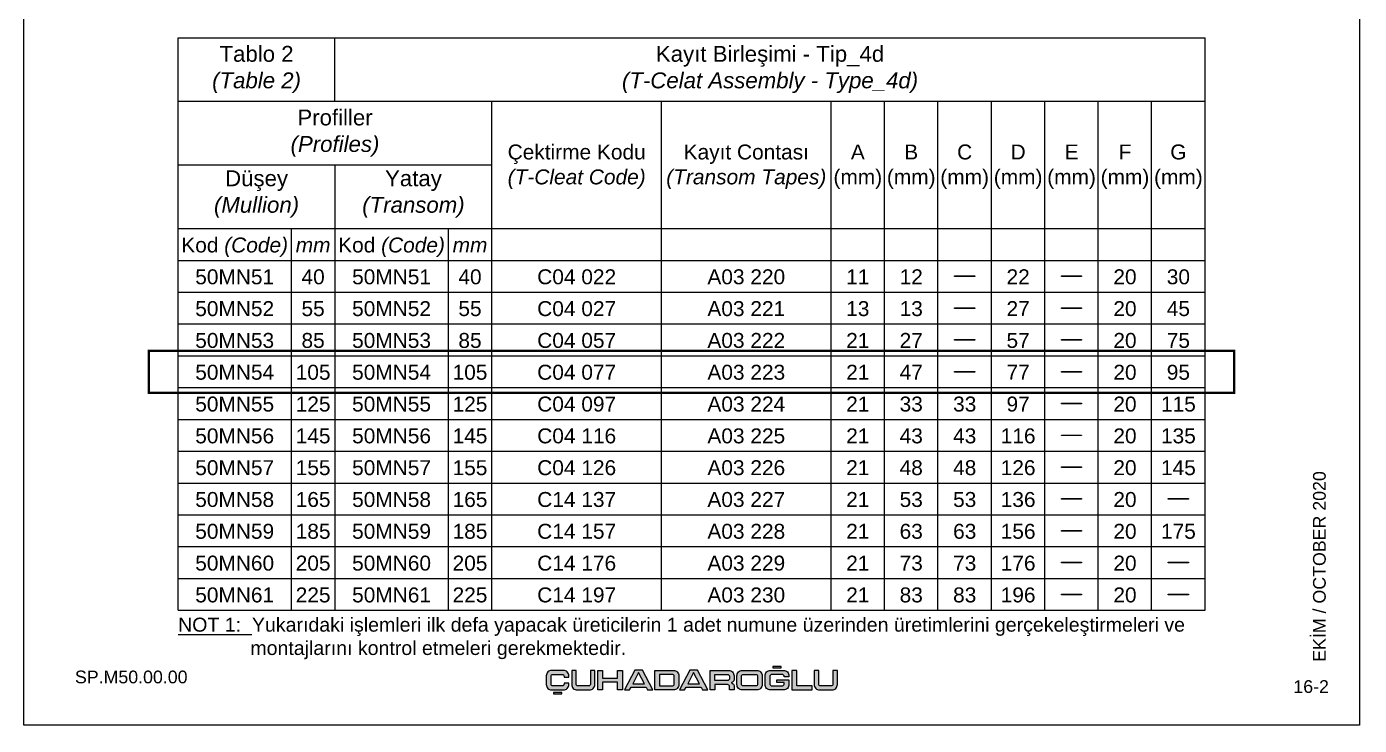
# Model space of a CAD drawing. Header units: millimetres. Extents: x 226 to 1066, y 456 to 1447.
# Drawn here: x 436.2 to 645.7, y 1150 to 1259.9 of the extents above; entities that cross this region are included whole.
import ezdxf

# ---------------------------------------------------------------- set-up
doc = ezdxf.new("R2010")
doc.units = ezdxf.units.MM
for name, color, linetype in [('ANTET', 140, 'Continuous'), ('nokta', 140, 'Continuous'), ('yazı_numara_k', 11, 'Continuous')]:
    doc.layers.add(name, color=color, linetype=linetype)
doc.styles.get("Standard").update_dxf_attribs({"font": 'arial.ttf'})

# ---------------------------------------------------------------- blocks, each defined once
blk = doc.blocks.new('TABLO - KM1')
at = {"color": 0}
for p, q in [((-283.74, 1797.96), (-122.25, 1797.96)), ((-283.74, 1707.96), (-283.74, 1797.96)), ((-259.07, 1787.96), (-259.07, 1797.96)), ((-122.25, 1707.96), (-122.25, 1797.96)), ((-283.74, 1787.96), (-122.25, 1787.96)), ((-234.4, 1707.96), (-234.4, 1787.96)), ((-207.73, 1707.96), (-207.73, 1787.96)), ((-181.06, 1707.96), (-181.06, 1787.96)), ((-172.66, 1707.96), (-172.66, 1787.96)), ((-164.26, 1707.96), (-164.26, 1787.96)), ((-155.85, 1707.96), (-155.85, 1787.96)), ((-147.45, 1707.96), (-147.45, 1787.96)), ((-139.05, 1707.96), (-139.05, 1787.96)), ((-130.65, 1707.96), (-130.65, 1787.96)), ((-283.74, 1777.96), (-234.4, 1777.96)), ((-259.07, 1777.96), (-259.07, 1707.96)), ((-283.74, 1767.96), (-122.25, 1767.96)), ((-265.95, 1767.96), (-265.95, 1707.96)), ((-241.28, 1767.96), (-241.28, 1707.96)), ((-283.74, 1762.96), (-122.25, 1762.96)), ((-283.74, 1757.96), (-122.25, 1757.96)), ((-283.74, 1757.96), (-122.25, 1757.96)), ((-283.74, 1752.96), (-122.25, 1752.96)), ((-283.74, 1752.96), (-122.25, 1752.96)), ((-283.74, 1747.96), (-122.25, 1747.96)), ((-283.74, 1747.96), (-122.25, 1747.96)), ((-283.74, 1742.96), (-122.25, 1742.96)), ((-283.74, 1742.96), (-122.25, 1742.96)), ((-283.74, 1737.96), (-122.25, 1737.96)), ((-283.74, 1737.96), (-122.25, 1737.96)), ((-283.74, 1732.96), (-122.25, 1732.96)), ((-283.74, 1732.96), (-122.25, 1732.96)), ((-283.74, 1727.96), (-122.25, 1727.96)), ((-283.74, 1727.96), (-122.25, 1727.96)), ((-283.74, 1722.96), (-122.25, 1722.96)), ((-283.74, 1722.96), (-122.25, 1722.96)), ((-283.74, 1717.96), (-122.25, 1717.96)), ((-283.74, 1717.96), (-122.25, 1717.96)), ((-283.74, 1712.96), (-122.25, 1712.96)), ((-283.74, 1712.96), (-122.25, 1712.96)), ((-283.74, 1707.96), (-122.25, 1707.96)), ((-283.74, 1707.96), (-122.25, 1707.96))]:
    blk.add_line(p, q, dxfattribs=at)
at = {"layer": 'yazı_numara_k', "color": 0, "attachment_point": 1}
for s, insert, char_height, width in [('{\\pxqc,t2.646;Profiller\\P\\fArial|b0|i1|c0|p0;(Profiles)}', (-283.74, 1786.67), 2.5, 49.3422), ('{\\pxqc,t2.81489;Çektirme Kodu\\P\\fArial|b0|i1|c0|p0;(T-Cleat Code)}', (-234.4, 1781.17), 2.35, 26.6711), ('{\\pxqc,t2.81489;Kayıt Contası\\P\\fArial|b0|i1|c0|p0;(Transom Tapes)}', (-207.73, 1781.17), 2.35, 26.6711), ('{\\pxqc,t2.81489;A\\P(mm)}', (-181.06, 1781.17), 2.35, 8.402), ('{\\pxqc,t2.81489;B\\P(mm)}', (-172.66, 1781.17), 2.35, 8.402), ('{\\pxqc,t2.81489;C\\P(mm)}', (-164.26, 1781.17), 2.35, 8.402), ('{\\pxqc,t2.81489;D\\P(mm)}', (-155.85, 1781.17), 2.35, 8.402), ('{\\pxqc,t2.81489;E\\P(mm)}', (-147.45, 1781.17), 2.35, 8.402), ('{\\pxqc,t2.81489;F\\P(mm)}', (-139.05, 1781.17), 2.35, 8.402), ('{\\pxqc,t2.81489;G\\P(mm)}', (-130.65, 1781.17), 2.35, 8.402), ('{\\pxqc,t2.646;Düşey\\P\\fArial|b0|i1|c0|p0;(Mullion)}', (-283.74, 1777.11), 2.5, 24.6711), ('{\\pxqc,t2.646;Yatay\\P\\fArial|b0|i1|c0|p0;(Transom)}', (-259.07, 1777.11), 2.5, 24.6711), ('{\\pxqc,t2.81489;Kod \\fArial|b0|i1|c0|p0;(Code)}', (-283.74, 1766.55), 2.35, 17.7925), ('{\\pxqc,t2.81489;Kod \\fArial|b0|i1|c0|p0;(Code)}', (-259.07, 1766.55), 2.35, 17.7925), ('{\\pxqc,t2.81489;\\fArial|b0|i1|c0|p0;mm}', (-265.95, 1766.55), 2.35, 6.8786), ('{\\pxqc,t2.81489;\\fArial|b0|i1|c0|p0;mm}', (-241.28, 1766.55), 2.35, 6.8786)]:
    blk.add_mtext(s, dxfattribs=dict(at, insert=insert, char_height=char_height, width=width))
blk = doc.blocks.new('NOT1A')
at = {"layer": 'nokta', "color": 0, "insert": (24.25, 1931.48), "char_height": 2.2, "width": 182.2788, "attachment_point": 1}
blk.add_mtext('{\\fArial|b0|i0|c162|p18;\\LNOT 1:\\l  Yukarıdaki işlemleri ilk defa yapacak üreticilerin 1 adet numune üzerinden üretimlerini gerçekeleştirmeleri ve \\P^I   montajlarını kontrol etmeleri gerekmektedir.}', dxfattribs=at)
blk = doc.blocks.new('ÇUHADAROĞLU')
at = {"layer": 'ANTET'}
h = blk.add_hatch(color=7, dxfattribs=at)
h.paths.add_polyline_path([(159.1, 19.64, -0.414214), (159.42, 19.96), (160.84, 19.96, -0.414214), (161.16, 19.64), (161.16, 19.54), (161.9, 19.54), (161.9, 19.73, 0.414214), (161.05, 20.59), (159.21, 20.59, 0.414214), (158.36, 19.73), (158.36, 18.36, 0.414214), (159.21, 17.51), (161.05, 17.51, 0.414214), (161.9, 18.36), (161.9, 18.55), (161.16, 18.55), (161.16, 18.46, -0.414214), (160.84, 18.13), (159.42, 18.13, -0.414214), (159.1, 18.46)])
h.paths.add_polyline_path([(159.48, 17.12), (159.48, 16.9), (160.78, 16.9), (160.78, 17.12)])
h.paths.add_polyline_path([(165.15, 17.51, 0.414214), (166, 18.36), (166, 20.59), (165.29, 20.59), (165.29, 18.39, -0.414214), (165.03, 18.13), (163.32, 18.13, -0.414214), (163.06, 18.39), (163.06, 20.59), (162.35, 20.59), (162.35, 18.36, 0.414214), (163.2, 17.51)])
h.paths.add_polyline_path([(167.19, 18.73), (169.58, 18.73), (169.58, 17.51), (170.32, 17.51), (170.32, 20.59), (169.58, 20.59), (169.58, 19.36), (167.19, 19.36), (167.19, 20.59), (166.45, 20.59), (166.45, 17.51), (167.19, 17.51)])
h.paths.add_polyline_path([(170.66, 17.51), (171.46, 17.51), (171.69, 17.95), (174.05, 17.95), (174.29, 17.51), (175.09, 17.51), (173.48, 20.6), (172.27, 20.6)])
h.paths.add_polyline_path([(171.97, 18.49), (172.87, 20.23), (173.78, 18.49)], flags=16)
h.paths.add_polyline_path([(175.43, 17.51), (178.34, 17.51, 0.414214), (179.19, 18.36), (179.19, 19.73, 0.414214), (178.34, 20.59), (175.43, 20.59)])
h.paths.add_polyline_path([(176.14, 19.96), (178.15, 19.96, -0.414214), (178.47, 19.64), (178.47, 18.46, -0.414214), (178.15, 18.13), (176.14, 18.13)], flags=16)
h.paths.add_polyline_path([(180.34, 17.95), (182.7, 17.95), (182.94, 17.51), (183.74, 17.51), (182.13, 20.6), (180.92, 20.6), (179.31, 17.51), (180.11, 17.51)])
h.paths.add_polyline_path([(180.62, 18.49), (181.52, 20.23), (182.43, 18.49)], flags=16)
h.paths.add_polyline_path([(184.84, 18.34), (186.84, 18.34, -0.414214), (187.17, 18.02), (187.17, 17.51), (187.88, 17.51), (187.88, 18.21, 0.203358), (187.78, 18.44, 0.098259), (187.5, 18.62), (187.5, 18.7, 0.058399), (187.74, 18.83, 0.246853), (187.88, 19.09), (187.88, 19.73, 0.414214), (187.03, 20.59), (184.13, 20.59), (184.13, 17.51), (184.84, 17.51)])
h.paths.add_polyline_path([(184.84, 18.99), (184.84, 19.96), (186.82, 19.96, -0.414214), (187.17, 19.61), (187.17, 19.31, -0.414214), (186.84, 18.99)], flags=16)
h.paths.add_polyline_path([(191.45, 17.51, 0.414214), (192.31, 18.36), (192.31, 19.73, 0.414214), (191.45, 20.59), (189.19, 20.59, 0.414214), (188.33, 19.73), (188.33, 18.36, 0.414214), (189.19, 17.51)])
h.paths.add_polyline_path([(189.37, 18.13, -0.414214), (189.05, 18.46), (189.05, 19.64, -0.414214), (189.37, 19.96), (191.27, 19.96, -0.414214), (191.59, 19.64), (191.59, 18.46, -0.414214), (191.27, 18.13)], flags=16)
h.paths.add_polyline_path([(193.61, 17.51), (195.66, 17.51, 0.414214), (196.51, 18.36), (196.51, 19.11), (194.59, 19.11), (194.59, 18.7), (195.78, 18.7), (195.78, 18.54, -0.414214), (195.37, 18.13), (193.9, 18.13, -0.414214), (193.49, 18.54), (193.49, 19.55, -0.414214), (193.9, 19.96), (195.37, 19.96, -0.407741), (195.78, 19.56), (196.51, 19.56), (196.51, 19.73, 0.414214), (195.66, 20.59), (193.61, 20.59, 0.414214), (192.76, 19.73), (192.76, 18.36, 0.414214)])
h.paths.add_polyline_path([(195.28, 20.97), (195.28, 21.19), (193.99, 21.19), (193.99, 20.97)])
h.paths.add_polyline_path([(200.14, 17.51), (200.14, 18.13), (197.76, 18.13), (197.76, 20.59), (196.97, 20.59), (196.97, 17.51)])
h.paths.add_polyline_path([(201.2, 18.39), (201.2, 20.59), (200.48, 20.59), (200.48, 18.36, 0.414214), (201.34, 17.51), (203.28, 17.51, 0.414214), (204.13, 18.36), (204.13, 20.59), (203.42, 20.59), (203.42, 18.39, -0.414214), (203.16, 18.13), (201.46, 18.13, -0.414214)])
h = blk.add_hatch(color=7, dxfattribs=at)
h.paths.add_polyline_path([(159.1, 19.64, -0.414214), (159.42, 19.96), (160.84, 19.96, -0.414214), (161.16, 19.64), (161.16, 19.54), (161.9, 19.54), (161.9, 19.73, 0.414214), (161.05, 20.59), (159.21, 20.59, 0.414214), (158.36, 19.73), (158.36, 18.36, 0.414214), (159.21, 17.51), (161.05, 17.51, 0.414214), (161.9, 18.36), (161.9, 18.55), (161.16, 18.55), (161.16, 18.46, -0.414214), (160.84, 18.13), (159.42, 18.13, -0.414214), (159.1, 18.46)])
h.paths.add_polyline_path([(159.48, 17.12), (159.48, 16.9), (160.78, 16.9), (160.78, 17.12)])
h.paths.add_polyline_path([(165.15, 17.51, 0.414214), (166, 18.36), (166, 20.59), (165.29, 20.59), (165.29, 18.39, -0.414214), (165.03, 18.13), (163.32, 18.13, -0.414214), (163.06, 18.39), (163.06, 20.59), (162.35, 20.59), (162.35, 18.36, 0.414214), (163.2, 17.51)])
h.paths.add_polyline_path([(167.19, 18.73), (169.58, 18.73), (169.58, 17.51), (170.32, 17.51), (170.32, 20.59), (169.58, 20.59), (169.58, 19.36), (167.19, 19.36), (167.19, 20.59), (166.45, 20.59), (166.45, 17.51), (167.19, 17.51)])
h.paths.add_polyline_path([(170.66, 17.51), (171.46, 17.51), (171.69, 17.95), (174.05, 17.95), (174.29, 17.51), (175.09, 17.51), (173.48, 20.6), (172.27, 20.6)])
h.paths.add_polyline_path([(171.97, 18.49), (172.87, 20.23), (173.78, 18.49)], flags=16)
h.paths.add_polyline_path([(175.43, 17.51), (178.34, 17.51, 0.414214), (179.19, 18.36), (179.19, 19.73, 0.414214), (178.34, 20.59), (175.43, 20.59)])
h.paths.add_polyline_path([(176.14, 19.96), (178.15, 19.96, -0.414214), (178.47, 19.64), (178.47, 18.46, -0.414214), (178.15, 18.13), (176.14, 18.13)], flags=16)
h.paths.add_polyline_path([(180.34, 17.95), (182.7, 17.95), (182.94, 17.51), (183.74, 17.51), (182.13, 20.6), (180.92, 20.6), (179.31, 17.51), (180.11, 17.51)])
h.paths.add_polyline_path([(180.62, 18.49), (181.52, 20.23), (182.43, 18.49)], flags=16)
h.paths.add_polyline_path([(184.84, 18.34), (186.84, 18.34, -0.414214), (187.17, 18.02), (187.17, 17.51), (187.88, 17.51), (187.88, 18.21, 0.203358), (187.78, 18.44, 0.098259), (187.5, 18.62), (187.5, 18.7, 0.058399), (187.74, 18.83, 0.246853), (187.88, 19.09), (187.88, 19.73, 0.414214), (187.03, 20.59), (184.13, 20.59), (184.13, 17.51), (184.84, 17.51)])
h.paths.add_polyline_path([(184.84, 18.99), (184.84, 19.96), (186.82, 19.96, -0.414214), (187.17, 19.61), (187.17, 19.31, -0.414214), (186.84, 18.99)], flags=16)
h.paths.add_polyline_path([(191.45, 17.51, 0.414214), (192.31, 18.36), (192.31, 19.73, 0.414214), (191.45, 20.59), (189.19, 20.59, 0.414214), (188.33, 19.73), (188.33, 18.36, 0.414214), (189.19, 17.51)])
h.paths.add_polyline_path([(189.37, 18.13, -0.414214), (189.05, 18.46), (189.05, 19.64, -0.414214), (189.37, 19.96), (191.27, 19.96, -0.414214), (191.59, 19.64), (191.59, 18.46, -0.414214), (191.27, 18.13)], flags=16)
h.paths.add_polyline_path([(193.61, 17.51), (195.66, 17.51, 0.414214), (196.51, 18.36), (196.51, 19.11), (194.59, 19.11), (194.59, 18.7), (195.78, 18.7), (195.78, 18.54, -0.414214), (195.37, 18.13), (193.9, 18.13, -0.414214), (193.49, 18.54), (193.49, 19.55, -0.414214), (193.9, 19.96), (195.37, 19.96, -0.407741), (195.78, 19.56), (196.51, 19.56), (196.51, 19.73, 0.414214), (195.66, 20.59), (193.61, 20.59, 0.414214), (192.76, 19.73), (192.76, 18.36, 0.414214)])
h.paths.add_polyline_path([(195.28, 20.97), (195.28, 21.19), (193.99, 21.19), (193.99, 20.97)])
h.paths.add_polyline_path([(200.14, 17.51), (200.14, 18.13), (197.76, 18.13), (197.76, 20.59), (196.97, 20.59), (196.97, 17.51)])
h.paths.add_polyline_path([(201.2, 18.39), (201.2, 20.59), (200.48, 20.59), (200.48, 18.36, 0.414214), (201.34, 17.51), (203.28, 17.51, 0.414214), (204.13, 18.36), (204.13, 20.59), (203.42, 20.59), (203.42, 18.39, -0.414214), (203.16, 18.13), (201.46, 18.13, -0.414214)])
at = {"layer": 'ANTET', "color": 7}
for points in [[(193.99, 21.19), (193.99, 20.97), (195.28, 20.97), (195.28, 21.19)], [(193.99, 21.19), (193.99, 20.97), (195.28, 20.97), (195.28, 21.19)], [(167.19, 20.59), (167.19, 19.36), (169.58, 19.36), (169.58, 20.59), (170.32, 20.59), (170.32, 17.51), (169.58, 17.51), (169.58, 18.73), (167.19, 18.73), (167.19, 17.51), (166.45, 17.51), (166.45, 20.59)], [(167.19, 20.59), (167.19, 19.36), (169.58, 19.36), (169.58, 20.59), (170.32, 20.59), (170.32, 17.51), (169.58, 17.51), (169.58, 18.73), (167.19, 18.73), (167.19, 17.51), (166.45, 17.51), (166.45, 20.59)], [(171.46, 17.51), (171.69, 17.95), (174.05, 17.95), (174.29, 17.51), (175.09, 17.51), (173.48, 20.6), (172.27, 20.6), (170.66, 17.51)], [(171.46, 17.51), (171.69, 17.95), (174.05, 17.95), (174.29, 17.51), (175.09, 17.51), (173.48, 20.6), (172.27, 20.6), (170.66, 17.51)], [(171.97, 18.49), (173.78, 18.49), (172.87, 20.23)], [(171.97, 18.49), (173.78, 18.49), (172.87, 20.23)], [(180.11, 17.51), (180.34, 17.95), (182.7, 17.95), (182.94, 17.51), (183.74, 17.51), (182.13, 20.6), (180.92, 20.6), (179.31, 17.51)], [(180.11, 17.51), (180.34, 17.95), (182.7, 17.95), (182.94, 17.51), (183.74, 17.51), (182.13, 20.6), (180.92, 20.6), (179.31, 17.51)], [(180.62, 18.49), (182.43, 18.49), (181.52, 20.23)], [(180.62, 18.49), (182.43, 18.49), (181.52, 20.23)], [(196.97, 20.59), (196.97, 17.51), (200.14, 17.51), (200.14, 18.13), (197.76, 18.13), (197.76, 20.59)], [(196.97, 20.59), (196.97, 17.51), (200.14, 17.51), (200.14, 18.13), (197.76, 18.13), (197.76, 20.59)], [(159.48, 17.12), (159.48, 16.9), (160.78, 16.9), (160.78, 17.12)], [(159.48, 17.12), (159.48, 16.9), (160.78, 16.9), (160.78, 17.12)]]:
    blk.add_lwpolyline(points, close=True, dxfattribs=at)
for points in [[(159.42, 18.13, -0.414214), (159.1, 18.46), (159.1, 19.64, -0.414214), (159.42, 19.96), (160.84, 19.96, -0.414214), (161.16, 19.64), (161.16, 19.54), (161.9, 19.54), (161.9, 19.73, 0.414214), (161.05, 20.59), (159.21, 20.59, 0.414214), (158.36, 19.73), (158.36, 18.36, 0.414214), (159.21, 17.51), (161.05, 17.51, 0.414214), (161.9, 18.36), (161.9, 18.55), (161.16, 18.55), (161.16, 18.46, -0.414214), (160.84, 18.13)], [(159.42, 18.13, -0.414214), (159.1, 18.46), (159.1, 19.64, -0.414214), (159.42, 19.96), (160.84, 19.96, -0.414214), (161.16, 19.64), (161.16, 19.54), (161.9, 19.54), (161.9, 19.73, 0.414214), (161.05, 20.59), (159.21, 20.59, 0.414214), (158.36, 19.73), (158.36, 18.36, 0.414214), (159.21, 17.51), (161.05, 17.51, 0.414214), (161.9, 18.36), (161.9, 18.55), (161.16, 18.55), (161.16, 18.46, -0.414214), (160.84, 18.13)], [(165.03, 18.13), (163.32, 18.13, -0.414214), (163.06, 18.39), (163.06, 20.59), (162.35, 20.59), (162.35, 18.36, 0.414214), (163.2, 17.51), (165.15, 17.51, 0.414214), (166, 18.36), (166, 20.59), (165.29, 20.59), (165.29, 18.39, -0.414214)], [(165.03, 18.13), (163.32, 18.13, -0.414214), (163.06, 18.39), (163.06, 20.59), (162.35, 20.59), (162.35, 18.36, 0.414214), (163.2, 17.51), (165.15, 17.51, 0.414214), (166, 18.36), (166, 20.59), (165.29, 20.59), (165.29, 18.39, -0.414214)], [(175.43, 17.51), (175.43, 20.59), (178.34, 20.59, -0.414214), (179.19, 19.73), (179.19, 18.36, -0.414214), (178.34, 17.51)], [(175.43, 17.51), (175.43, 20.59), (178.34, 20.59, -0.414214), (179.19, 19.73), (179.19, 18.36, -0.414214), (178.34, 17.51)], [(178.47, 19.64, 0.414214), (178.15, 19.96), (176.14, 19.96), (176.14, 18.13), (178.15, 18.13, 0.414214), (178.47, 18.46)], [(178.47, 19.64, 0.414214), (178.15, 19.96), (176.14, 19.96), (176.14, 18.13), (178.15, 18.13, 0.414214), (178.47, 18.46)], [(187.88, 18.21), (187.88, 17.51), (187.17, 17.51), (187.17, 18.02, 0.414214), (186.84, 18.34), (184.84, 18.34), (184.84, 17.51), (184.13, 17.51), (184.13, 20.59), (187.03, 20.59, -0.414214), (187.88, 19.73), (187.88, 19.09, -0.246853), (187.74, 18.83, -0.058399), (187.5, 18.7), (187.5, 18.62, -0.098259), (187.78, 18.44, -0.203358)], [(187.88, 18.21), (187.88, 17.51), (187.17, 17.51), (187.17, 18.02, 0.414214), (186.84, 18.34), (184.84, 18.34), (184.84, 17.51), (184.13, 17.51), (184.13, 20.59), (187.03, 20.59, -0.414214), (187.88, 19.73), (187.88, 19.09, -0.246853), (187.74, 18.83, -0.058399), (187.5, 18.7), (187.5, 18.62, -0.098259), (187.78, 18.44, -0.203358)], [(186.82, 19.96, -0.414214), (187.17, 19.61), (187.17, 19.31, -0.414214), (186.84, 18.99), (184.84, 18.99), (184.84, 19.96)], [(186.82, 19.96, -0.414214), (187.17, 19.61), (187.17, 19.31, -0.414214), (186.84, 18.99), (184.84, 18.99), (184.84, 19.96)], [(191.45, 17.51), (189.19, 17.51, -0.414214), (188.33, 18.36), (188.33, 19.73, -0.414214), (189.19, 20.59), (191.45, 20.59, -0.414214), (192.31, 19.73), (192.31, 18.36, -0.414214)], [(191.45, 17.51), (189.19, 17.51, -0.414214), (188.33, 18.36), (188.33, 19.73, -0.414214), (189.19, 20.59), (191.45, 20.59, -0.414214), (192.31, 19.73), (192.31, 18.36, -0.414214)], [(191.59, 19.64), (191.59, 18.46, -0.414214), (191.27, 18.13), (189.37, 18.13, -0.414214), (189.05, 18.46), (189.05, 19.64, -0.414214), (189.37, 19.96), (191.27, 19.96, -0.414214)], [(191.59, 19.64), (191.59, 18.46, -0.414214), (191.27, 18.13), (189.37, 18.13, -0.414214), (189.05, 18.46), (189.05, 19.64, -0.414214), (189.37, 19.96), (191.27, 19.96, -0.414214)], [(195.78, 18.54), (195.78, 18.7), (194.59, 18.7), (194.59, 19.11), (196.51, 19.11), (196.51, 18.36, -0.414214), (195.66, 17.51), (193.61, 17.51, -0.414214), (192.76, 18.36), (192.76, 19.73, -0.414214), (193.61, 20.59), (195.66, 20.59, -0.414214), (196.51, 19.73), (196.51, 19.56), (195.78, 19.56, 0.407741), (195.37, 19.96), (193.9, 19.96, 0.414214), (193.49, 19.55), (193.49, 18.54, 0.414214), (193.9, 18.13), (195.37, 18.13, 0.414214)], [(195.78, 18.54), (195.78, 18.7), (194.59, 18.7), (194.59, 19.11), (196.51, 19.11), (196.51, 18.36, -0.414214), (195.66, 17.51), (193.61, 17.51, -0.414214), (192.76, 18.36), (192.76, 19.73, -0.414214), (193.61, 20.59), (195.66, 20.59, -0.414214), (196.51, 19.73), (196.51, 19.56), (195.78, 19.56, 0.407741), (195.37, 19.96), (193.9, 19.96, 0.414214), (193.49, 19.55), (193.49, 18.54, 0.414214), (193.9, 18.13), (195.37, 18.13, 0.414214)], [(201.34, 17.51), (203.28, 17.51, 0.414214), (204.13, 18.36), (204.13, 20.59), (203.42, 20.59), (203.42, 18.39, -0.414214), (203.16, 18.13), (201.46, 18.13, -0.414214), (201.2, 18.39), (201.2, 20.59), (200.48, 20.59), (200.48, 18.36, 0.414214)], [(201.34, 17.51), (203.28, 17.51, 0.414214), (204.13, 18.36), (204.13, 20.59), (203.42, 20.59), (203.42, 18.39, -0.414214), (203.16, 18.13), (201.46, 18.13, -0.414214), (201.2, 18.39), (201.2, 20.59), (200.48, 20.59), (200.48, 18.36, 0.414214)]]:
    blk.add_lwpolyline(points, format="xyb", close=True, dxfattribs=at)
blk = doc.blocks.new('SP.KTGR.1A')
at = {"insert": (-248.38, 1804.14), "char_height": 2, "width": 54.4479, "attachment_point": 1}
blk.add_mtext('{\\pxql;\\fArial Unicode MS|b0|i0|c0|p34;{\\C7;SP.M50.00.00}}', dxfattribs=at)
blk = doc.blocks.new('MN50.S.1')
at = {"color": 252}
blk.add_lwpolyline([(9907.25, 888.56), (9907.25, 1185.56), (10117.25, 1185.56), (10117.25, 888.56)], close=True, dxfattribs=at)
for name, p in [('SP.KTGR.1A', (10163.66, -906.98)), ('ÇUHADAROĞLU', (9831.04, 876.61))]:
    blk.add_blockref(name, p)

msp = doc.modelspace()

# ---------------------------------------------------------------- linework, layer by layer
for points in [[(582.09, 1220.58), (582.09, 1220.68), (585.25, 1220.68), (585.25, 1220.58)], [(598.89, 1220.58), (598.89, 1220.68), (602.05, 1220.68), (602.05, 1220.58)], [(582.09, 1215.58), (582.09, 1215.68), (585.25, 1215.68), (585.25, 1215.58)], [(598.89, 1215.58), (598.89, 1215.68), (602.05, 1215.68), (602.05, 1215.58)], [(582.09, 1210.58), (582.09, 1210.68), (585.25, 1210.68), (585.25, 1210.58)], [(598.89, 1210.58), (598.89, 1210.68), (602.05, 1210.68), (602.05, 1210.58)], [(582.09, 1205.58), (582.09, 1205.68), (585.25, 1205.68), (585.25, 1205.58)], [(598.89, 1205.58), (598.89, 1205.68), (602.05, 1205.68), (602.05, 1205.58)], [(598.89, 1200.58), (598.89, 1200.68), (602.05, 1200.68), (602.05, 1200.58)], [(598.89, 1195.58), (598.89, 1195.68), (602.05, 1195.68), (602.05, 1195.58)], [(598.89, 1190.58), (598.89, 1190.68), (602.05, 1190.68), (602.05, 1190.58)], [(598.89, 1185.58), (598.89, 1185.68), (602.05, 1185.68), (602.05, 1185.58)], [(615.69, 1185.58), (615.69, 1185.68), (618.86, 1185.68), (618.86, 1185.58)], [(598.89, 1180.58), (598.89, 1180.68), (602.05, 1180.68), (602.05, 1180.58)], [(598.89, 1175.58), (598.89, 1175.68), (602.05, 1175.68), (602.05, 1175.58)], [(615.69, 1175.58), (615.69, 1175.68), (618.86, 1175.68), (618.86, 1175.58)], [(598.89, 1170.58), (598.89, 1170.68), (602.05, 1170.68), (602.05, 1170.58)], [(615.69, 1170.58), (615.69, 1170.68), (618.86, 1170.68), (618.86, 1170.58)]]:
    msp.add_lwpolyline(points, close=True)
at = {"color": 1, "const_width": 0.364}
msp.add_lwpolyline([(455.39, 1208.93), (626.06, 1208.93), (626.06, 1202.32), (455.39, 1202.32)], close=True, dxfattribs=at)

# ---------------------------------------------------------------- block references
at = {"ltscale": 0.1}
for name, p in [('TABLO - KM1', (743.72, -539.83)), ('NOT1A', (435.73, -764.51))]:
    msp.add_blockref(name, p, dxfattribs=at)
at = {"layer": 'ANTET', "color": 0}
msp.add_blockref('MN50.S.1', (-9471.52, 261.49), dxfattribs=at)

# ---------------------------------------------------------------- texts
at = {"insert": (638.44, 1160.03), "char_height": 2, "width": 44.873, "attachment_point": 1, "rotation": 90}
msp.add_mtext('{\\fArial Unicode MS|b0|i0|c162|p34;\\C7;EKİM\\fArial Unicode MS|b0|i0|c0|p34; / \\fArial Unicode MS|b0|i0|c162|p34;OCTOBER\\fArial Unicode MS|b0|i0|c0|p34; 2020}', dxfattribs=at)
at = {"insert": (640.94, 1157.14), "char_height": 2, "width": 4.4369, "attachment_point": 3}
msp.add_mtext('{\\fArial Unicode MS|b0|i0|c0|p0;{\\C7;16-2}}', dxfattribs=at)
at = {"layer": 'yazı_numara_k', "color": 0, "attachment_point": 1}
for s, insert, char_height, width in [('{\\pxqc,t2.646;Tablo 2\\P\\fArial|b0|i1|c0|p0;(Table 2)}', (459.98, 1256.84), 2.5, 24.6711), ('{\\pxqc,t2.646;Kayıt Birleşimi - Tip_4d\\P\\fArial|b0|i1|c0|p0;(T-Celat Assembly - Type_4d)}', (484.65, 1256.84), 2.5, 136.8274), ('{\\pxqc,t2.81489;50MN51}', (459.98, 1221.72), 2.35, 17.7925), ('{\\pxqc,t2.81489;40}', (477.77, 1221.72), 2.35, 6.8786), ('{\\pxqc,t2.81489;50MN51}', (484.65, 1221.72), 2.35, 17.7925), ('{\\pxqc,t2.81489;40}', (502.44, 1221.72), 2.35, 6.8786), ('{\\pxqc,t2.81489;C04 022}', (509.32, 1221.72), 2.35, 26.6711), ('{\\pxqc,t2.81489;A03 220}', (535.99, 1221.72), 2.35, 26.6711), ('{\\pxqc,t2.81489;12}', (571.06, 1221.72), 2.35, 8.402), ('{\\pxqc,t2.81489;22}', (587.87, 1221.72), 2.35, 8.402), ('{\\pxqc,t2.81489;20}', (604.67, 1221.72), 2.35, 8.402), ('{\\pxqc,t2.81489;30}', (613.07, 1221.72), 2.35, 8.402), ('{\\pxqc,t2.81489;11}', (562.66, 1221.72), 2.35, 8.402), ('{\\pxqc,t2.81489;50MN52}', (459.98, 1216.72), 2.35, 17.7925), ('{\\pxqc,t2.81489;55}', (477.77, 1216.72), 2.35, 6.8786), ('{\\pxqc,t2.81489;50MN52}', (484.65, 1216.72), 2.35, 17.7925), ('{\\pxqc,t2.81489;55}', (502.44, 1216.72), 2.35, 6.8786), ('{\\pxqc,t2.81489;C04 027}', (509.32, 1216.72), 2.35, 26.6711), ('{\\pxqc,t2.81489;A03 221}', (535.99, 1216.72), 2.35, 26.6711), ('{\\pxqc,t2.81489;13}', (562.66, 1216.72), 2.35, 8.402), ('{\\pxqc,t2.81489;13}', (571.06, 1216.72), 2.35, 8.402), ('{\\pxqc,t2.81489;27}', (587.87, 1216.72), 2.35, 8.402), ('{\\pxqc,t2.81489;20}', (604.67, 1216.72), 2.35, 8.402), ('{\\pxqc,t2.81489;45}', (613.07, 1216.72), 2.35, 8.402), ('{\\pxqc,t2.81489;50MN53}', (459.98, 1211.72), 2.35, 17.7925), ('{\\pxqc,t2.81489;85}', (477.77, 1211.72), 2.35, 6.8786), ('{\\pxqc,t2.81489;50MN53}', (484.65, 1211.72), 2.35, 17.7925), ('{\\pxqc,t2.81489;85}', (502.44, 1211.72), 2.35, 6.8786), ('{\\pxqc,t2.81489;C04 057}', (509.32, 1211.72), 2.35, 26.6711), ('{\\pxqc,t2.81489;A03 222}', (535.99, 1211.72), 2.35, 26.6711), ('{\\pxqc,t2.81489;21}', (562.66, 1211.72), 2.35, 8.402), ('{\\pxqc,t2.81489;27}', (571.06, 1211.72), 2.35, 8.402), ('{\\pxqc,t2.81489;57}', (587.87, 1211.72), 2.35, 8.402), ('{\\pxqc,t2.81489;20}', (604.67, 1211.72), 2.35, 8.402), ('{\\pxqc,t2.81489;75}', (613.07, 1211.72), 2.35, 8.402), ('{\\pxqc,t2.81489;50MN54}', (459.98, 1206.72), 2.35, 17.7925), ('{\\pxqc,t2.81489;105}', (477.77, 1206.72), 2.35, 6.8786), ('{\\pxqc,t2.81489;50MN54}', (484.65, 1206.72), 2.35, 17.7925), ('{\\pxqc,t2.81489;105}', (502.44, 1206.72), 2.35, 6.8786), ('{\\pxqc,t2.81489;C04 077}', (509.32, 1206.72), 2.35, 26.6711), ('{\\pxqc,t2.81489,5;A03 223}', (535.99, 1206.72), 2.35, 26.6711), ('{\\pxqc,t2.81489;21}', (562.66, 1206.72), 2.35, 8.402), ('{\\pxqc,t2.81489;47}', (571.06, 1206.72), 2.35, 8.402), ('{\\pxqc,t2.81489;77}', (587.87, 1206.72), 2.35, 8.402), ('{\\pxqc,t2.81489;20}', (604.67, 1206.72), 2.35, 8.402), ('{\\pxqc,t2.81489;95}', (613.07, 1206.72), 2.35, 8.402), ('{\\pxqc,t2.81489;50MN55}', (459.98, 1201.72), 2.35, 17.7925), ('{\\pxqc,t2.81489;125}', (477.77, 1201.72), 2.35, 6.8786), ('{\\pxqc,t2.81489;50MN55}', (484.65, 1201.72), 2.35, 17.7925), ('{\\pxqc,t2.81489;125}', (502.44, 1201.72), 2.35, 6.8786), ('{\\pxqc,t2.81489;C04 097}', (509.32, 1201.72), 2.35, 26.6711), ('{\\pxqc,t2.81489;A03 224}', (535.99, 1201.72), 2.35, 26.6711), ('{\\pxqc,t2.81489;21}', (562.66, 1201.72), 2.35, 8.402), ('{\\pxqc,t2.81489;33}', (571.06, 1201.72), 2.35, 8.402), ('{\\pxqc,t2.81489;33}', (579.47, 1201.72), 2.35, 8.402), ('{\\pxqc,t2.81489;97}', (587.87, 1201.72), 2.35, 8.402), ('{\\pxqc,t2.81489;20}', (604.67, 1201.72), 2.35, 8.402), ('{\\pxqc,t2.81489;115}', (613.07, 1201.72), 2.35, 8.402), ('{\\pxqc,t2.81489;50MN56}', (459.98, 1196.72), 2.35, 17.7925), ('{\\pxqc,t2.81489;145}', (477.77, 1196.72), 2.35, 6.8786), ('{\\pxqc,t2.81489;50MN56}', (484.65, 1196.72), 2.35, 17.7925), ('{\\pxqc,t2.81489;145}', (502.44, 1196.72), 2.35, 6.8786), ('{\\pxqc,t2.81489;C04 116}', (509.32, 1196.72), 2.35, 26.6711), ('{\\pxqc,t2.81489;A03 225}', (535.99, 1196.72), 2.35, 26.6711), ('{\\pxqc,t2.81489;21}', (562.66, 1196.72), 2.35, 8.402), ('{\\pxqc,t2.81489;43}', (571.06, 1196.72), 2.35, 8.402), ('{\\pxqc,t2.81489;43}', (579.47, 1196.72), 2.35, 8.402), ('{\\pxqc,t2.81489;116}', (587.87, 1196.72), 2.35, 8.402), ('{\\pxqc,t2.81489;20}', (604.67, 1196.72), 2.35, 8.402), ('{\\pxqc,t2.81489;135}', (613.07, 1196.72), 2.35, 8.402), ('{\\pxqc,t2.81489;50MN57}', (459.98, 1191.72), 2.35, 17.7925), ('{\\pxqc,t2.81489;155}', (477.77, 1191.72), 2.35, 6.8786), ('{\\pxqc,t2.81489;50MN57}', (484.65, 1191.72), 2.35, 17.7925), ('{\\pxqc,t2.81489;155}', (502.44, 1191.72), 2.35, 6.8786), ('{\\pxqc,t2.81489;C04 126}', (509.32, 1191.72), 2.35, 26.6711), ('{\\pxqc,t2.81489;A03 226}', (535.99, 1191.72), 2.35, 26.6711), ('{\\pxqc,t2.81489;21}', (562.66, 1191.72), 2.35, 8.402), ('{\\pxqc,t2.81489;48}', (571.06, 1191.72), 2.35, 8.402), ('{\\pxqc,t2.81489;48}', (579.47, 1191.72), 2.35, 8.402), ('{\\pxqc,t2.81489;126}', (587.87, 1191.72), 2.35, 8.402), ('{\\pxqc,t2.81489;20}', (604.67, 1191.72), 2.35, 8.402), ('{\\pxqc,t2.81489;145}', (613.07, 1191.72), 2.35, 8.402), ('{\\pxqc,t2.81489;50MN58}', (459.98, 1186.72), 2.35, 17.7925), ('{\\pxqc,t2.81489;165}', (477.77, 1186.72), 2.35, 6.8786), ('{\\pxqc,t2.81489;50MN58}', (484.65, 1186.72), 2.35, 17.7925), ('{\\pxqc,t2.81489;165}', (502.44, 1186.72), 2.35, 6.8786), ('{\\pxqc,t2.81489;C14 137}', (509.32, 1186.72), 2.35, 26.6711), ('{\\pxqc,t2.81489;A03 227}', (535.99, 1186.72), 2.35, 26.6711), ('{\\pxqc,t2.81489;21}', (562.66, 1186.72), 2.35, 8.402), ('{\\pxqc,t2.81489;53}', (571.06, 1186.72), 2.35, 8.402), ('{\\pxqc,t2.81489;53}', (579.47, 1186.72), 2.35, 8.402), ('{\\pxqc,t2.81489;136}', (587.87, 1186.72), 2.35, 8.402), ('{\\pxqc,t2.81489;20}', (604.67, 1186.72), 2.35, 8.402), ('{\\pxqc,t2.81489;50MN59}', (459.98, 1181.72), 2.35, 17.7925), ('{\\pxqc,t2.81489;185}', (477.77, 1181.72), 2.35, 6.8786), ('{\\pxqc,t2.81489;50MN59}', (484.65, 1181.72), 2.35, 17.7925), ('{\\pxqc,t2.81489;185}', (502.44, 1181.72), 2.35, 6.8786), ('{\\pxqc,t3;C14 157}', (509.32, 1181.72), 2.35, 26.6711), ('{\\pxqc,t2.81489;A03 228}', (535.99, 1181.72), 2.35, 26.6711), ('{\\pxqc,t2.81489;21}', (562.66, 1181.72), 2.35, 8.402), ('{\\pxqc,t2.81489;63}', (571.06, 1181.72), 2.35, 8.402), ('{\\pxqc,t2.81489;63}', (579.47, 1181.72), 2.35, 8.402), ('{\\pxqc,t2.81489;156}', (587.87, 1181.72), 2.35, 8.402), ('{\\pxqc,t2.81489;20}', (604.67, 1181.72), 2.35, 8.402), ('{\\pxqc,t2.81489;175}', (613.07, 1181.72), 2.35, 8.402), ('{\\pxqc,t2.81489;50MN60}', (459.98, 1176.72), 2.35, 17.7925), ('{\\pxqc,t2.81489;205}', (477.77, 1176.72), 2.35, 6.8786), ('{\\pxqc,t2.81489;50MN60}', (484.65, 1176.72), 2.35, 17.7925), ('{\\pxqc,t2.81489;205}', (502.44, 1176.72), 2.35, 6.8786), ('{\\pxqc,t2.81489;C14 176}', (509.32, 1176.72), 2.35, 26.6711), ('{\\pxqc,t2.81489;A03 229}', (535.99, 1176.72), 2.35, 26.6711), ('{\\pxqc,t2.81489;21}', (562.66, 1176.72), 2.35, 8.402), ('{\\pxqc,t2.81489;73}', (571.06, 1176.72), 2.35, 8.402), ('{\\pxqc,t2.81489;73}', (579.47, 1176.72), 2.35, 8.402), ('{\\pxqc,t2.81489;176}', (587.87, 1176.72), 2.35, 8.402), ('{\\pxqc,t2.81489;20}', (604.67, 1176.72), 2.35, 8.402), ('{\\pxqc,t2.81489;50MN61}', (459.98, 1171.72), 2.35, 17.7925), ('{\\pxqc,t2.81489;225}', (477.77, 1171.72), 2.35, 6.8786), ('{\\pxqc,t2.81489;50MN61}', (484.65, 1171.72), 2.35, 17.7925), ('{\\pxqc,t2.81489;225}', (502.44, 1171.72), 2.35, 6.8786), ('{\\pxqc,t2.81489;C14 197}', (509.32, 1171.72), 2.35, 26.6711), ('{\\pxqc,t2.81489;A03 230}', (535.99, 1171.72), 2.35, 26.6711), ('{\\pxqc,t2.81489;21}', (562.66, 1171.72), 2.35, 8.402), ('{\\pxqc,t2.81489;83}', (571.06, 1171.72), 2.35, 8.402), ('{\\pxqc,t2.81489;83}', (579.47, 1171.72), 2.35, 8.402), ('{\\pxqc,t2.81489;196}', (587.87, 1171.72), 2.35, 8.402), ('{\\pxqc,t2.81489;20}', (604.67, 1171.72), 2.35, 8.402)]:
    msp.add_mtext(s, dxfattribs=dict(at, insert=insert, char_height=char_height, width=width))

doc.saveas('drawing.dxf')
